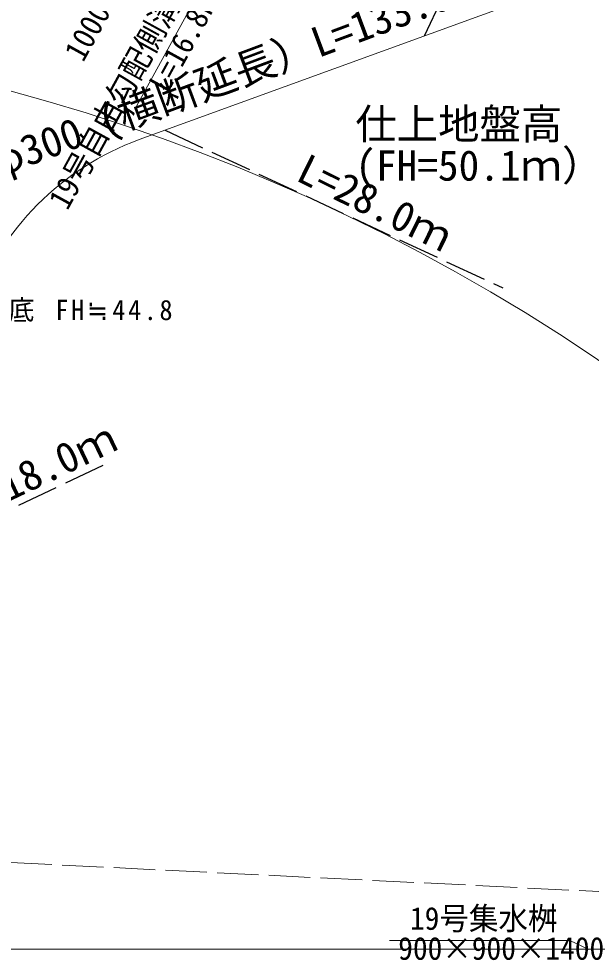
# Model space of a CAD drawing. Units: millimetres on the paper. Extents: x 0 to 420, y -60 to 297.
# Drawn here: x 165.8 to 248.7, y -1.6 to 134.7 of the extents above; entities that cross this region are included whole.
import ezdxf
from ezdxf.enums import TextEntityAlignment as Align

# ---------------------------------------------------------------- set-up
doc = ezdxf.new("R2010")
doc.units = ezdxf.units.MM
doc.linetypes.add('DASHED', pattern=[7.5, 6, -1.5])
for name, color, linetype, lineweight in [('_0-3_①．雨水', 7, 'Continuous', 9), ('①．道路', 7, 'Continuous', 9), ('③．地下', 7, 'Continuous', 9), ('⑦．防火', 5, 'Continuous', 9), ('造成地', 7, 'Continuous', 9)]:
    doc.layers.add(name, color=color, linetype=linetype, lineweight=lineweight)
doc.styles.add('ＭＳ ゴシック', font='')
doc.styles.get('ＭＳ ゴシック').set_extended_font_data('MS Gothic')

msp = doc.modelspace()

# ---------------------------------------------------------------- linework, layer by layer
at = {"layer": '_0-3_①．雨水'}
for p, q in [((182.786, 121.953), (205.802, 163.785)), ((245.652, 1.241), (219.521, 1.241)), ((248.383, -0.06), (245.652, 1.241))]:
    msp.add_line(p, q, dxfattribs=at)
at = {"layer": '③．地下', "linetype": 'DASHED', "lineweight": 25}
for p, q in [((224.593, 132.232), (240.485, 166.265)), ((186.998, 118.572), (235.912, 95.73)), ((145.511, 54.61), (178.426, 70.279))]:
    msp.add_line(p, q, dxfattribs=at)
at = {"layer": '③．地下'}
msp.add_line((183.235, 117.204), (279.161, 152.06), dxfattribs=at)
msp.add_arc((196.895, 79.609), 40, 109.96918, 160.4566, dxfattribs=at)
at = {"layer": '⑦．防火'}
for centre, start, end in [((267.3, -108.398), 57.05989, 157.23685), ((92.346, -146.283), 31.48149, 109.16043)]:
    msp.add_arc(centre, 280, start, end, dxfattribs=at)
at = {"layer": '造成地', "linetype": 'DASHED'}
msp.add_line((44.739, 18.445), (275.524, 7.069), dxfattribs=at)
at = {"layer": '造成地'}
msp.add_line((420.029, -0.005), (0.484, -0.005), dxfattribs=at)

# ---------------------------------------------------------------- texts
at = {"layer": '_0-3_①．雨水', "style": 'ＭＳ ゴシック', "width": 0.95}
for s, rotation, p in [('1000×600×1200', 61.18, (176.003, 127.82)), (' L=16.8ｍi=0.30％', 61.18, (187.197, 121.421)), ('19号自由勾配側溝600×900', 61.18, (173.715, 106.356)), ('19号集水桝', 0.002, (222.477, 1.809)), ('900×900×1400', 0.002, (220.771, -2.533))]:
    msp.add_text(s, height=3.299, rotation=rotation, dxfattribs=at).set_placement(p, align=Align.BOTTOM_LEFT)
at = {"layer": '①．道路', "style": 'ＭＳ ゴシック'}
for s, p in [('仕上地盤高 ', (214.555, 115.945)), ('(FH=50.1ｍ）', (214.555, 109.945))]:
    msp.add_text(s, height=4.399, rotation=0.002, dxfattribs=at).set_placement(p, align=Align.BOTTOM_LEFT)
at = {"layer": '③．地下', "style": 'ＭＳ ゴシック'}
msp.add_text('φ300 (横断延長）L=133.0', height=4.399, rotation=20.457, dxfattribs=at).set_placement((163.271, 110.469), align=Align.BOTTOM_LEFT)
at = {"layer": '③．地下', "color": 1, "style": 'ＭＳ ゴシック'}
for s, rotation, p in [('L=28.0ｍ', 333.81, (205.163, 110.195)), ('L=18.0ｍ', 25.46, (159.469, 60.995))]:
    msp.add_text(s, height=4.399, rotation=rotation, dxfattribs=at).set_placement(p, align=Align.BOTTOM_LEFT)
at = {"layer": '③．地下', "insert": (159.719, 90.744), "char_height": 2.933, "attachment_point": 7, "style": 'ＭＳ ゴシック'}
msp.add_mtext('\\T1.2;\\W0.95;管底\\~FH≒44.8', dxfattribs=at)

doc.saveas('drawing.dxf')
